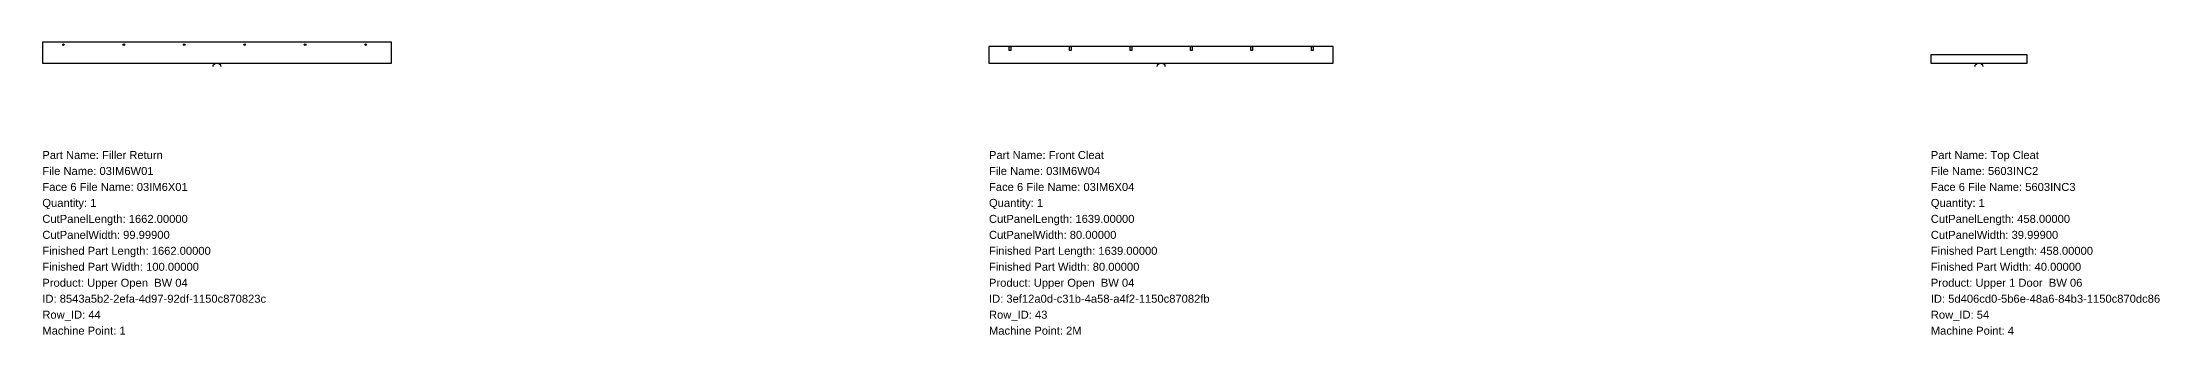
# Model space of a CAD drawing. Header units: inches. Extents: x 0 to 159254, y -1296 to 458.
# Drawn here: x 0 to 10080, y -1296 to 100 of the extents above; entities that cross this region are included whole.
import ezdxf

# ---------------------------------------------------------------- set-up
doc = ezdxf.new("R2010")
doc.units = ezdxf.units.IN
doc.header["$MEASUREMENT"] = 0
for name, color, linetype in [('BORDER_Z23P0RT1001', 7, 'Continuous'), ('HBORE_Z11P5', 4, 'Continuous'), ('NESTTEXT', 1, 'Continuous'), ('VBORE_Z12P0', 3, 'Continuous')]:
    doc.layers.add(name, color=color, linetype=linetype)
doc.styles.get("Standard").update_dxf_attribs({"font": 'arial.ttf'})

msp = doc.modelspace()

# ---------------------------------------------------------------- linework, layer by layer
at = {"layer": 'BORDER_Z23P0RT1001', "color": 2}
for points in [[(812.825, -15, -0.4142135624), (827.825, 0), (1662, 0), (1662, 99.999), (0, 99.999), (0, 0), (834.175, 0, -0.4142135624), (849.175, -15)], [(5308.125, -15, -0.4142135624), (5323.125, 0), (6145.8, 0), (6145.8, 80), (4506.8, 80), (4506.8, 0), (5329.475, 0, -0.4142135624), (5344.475, -15)], [(9201.425, -15, -0.4142135624), (9216.425, 0), (9448.6, 0), (9448.6, 39.999), (8990.6, 39.999), (8990.6, 0), (9222.775, 0, -0.4142135624), (9237.775, -15)]]:
    msp.add_lwpolyline(points, format="xyb", dxfattribs=at)
at = {"layer": 'HBORE_Z11P5', "color": 4}
for points in [[(4610.8, 80), (4610.8, 60), (4602.8, 60), (4602.8, 80), (4610.8, 80)], [(4898.6, 80), (4898.6, 60), (4890.6, 60), (4890.6, 80), (4898.6, 80)], [(5186.4, 80), (5186.4, 60), (5178.4, 60), (5178.4, 80), (5186.4, 80)], [(5474.2, 80), (5474.2, 60), (5466.2, 60), (5466.2, 80), (5474.2, 80)], [(5762, 80), (5762, 60), (5754, 60), (5754, 80), (5762, 80)], [(6049.8, 80), (6049.8, 60), (6041.8, 60), (6041.8, 80), (6049.8, 80)]]:
    msp.add_lwpolyline(points, close=True, dxfattribs=at)
at = {"layer": 'VBORE_Z12P0', "color": 3}
for centre in [(100, 88.499), (387.8, 88.499), (675.6, 88.499), (963.4, 88.499), (1251.2, 88.499), (1539, 88.499)]:
    msp.add_circle(centre, 4, dxfattribs=at)

# ---------------------------------------------------------------- texts
at = {"layer": 'NESTTEXT', "color": 1}
for s, p in [('Part Name: Filler Return', (0, -457.2)), ('File Name: 03IM6W01', (0, -533.4)), ('Part Name: Front Cleat', (4506.8, -457.2)), ('File Name: 03IM6W04', (4506.8, -533.4)), ('Part Name: Top Cleat', (8990.6, -457.2)), ('File Name: 5603INC2', (8990.6, -533.4)), ('Face 6 File Name: 03IM6X01', (0, -609.6)), ('Face 6 File Name: 03IM6X04', (4506.8, -609.6)), ('Face 6 File Name: 5603INC3', (8990.6, -609.6)), ('Quantity: 1', (0, -685.8)), ('Quantity: 1', (4506.8, -685.8)), ('Quantity: 1', (8990.6, -685.8)), ('CutPanelLength: 1662.00000', (0, -762)), ('CutPanelWidth: 99.99900', (0, -838.2)), ('CutPanelLength: 1639.00000', (4506.8, -762)), ('CutPanelWidth: 80.00000', (4506.8, -838.2)), ('CutPanelLength: 458.00000', (8990.6, -762)), ('CutPanelWidth: 39.99900', (8990.6, -838.2)), ('Finished Part Length: 1662.00000', (0, -914.4)), ('Finished Part Length: 1639.00000', (4506.8, -914.4)), ('Finished Part Length: 458.00000', (8990.6, -914.4)), ('Finished Part Width: 100.00000', (0, -990.6)), ('Finished Part Width: 80.00000', (4506.8, -990.6)), ('Finished Part Width: 40.00000', (8990.6, -990.6)), ('Product: Upper Open  BW 04', (0, -1066.8)), ('ID: 8543a5b2-2efa-4d97-92df-1150c870823c', (0, -1143)), ('Product: Upper Open  BW 04', (4506.8, -1066.8)), ('ID: 3ef12a0d-c31b-4a58-a4f2-1150c87082fb', (4506.8, -1143)), ('Product: Upper 1 Door  BW 06', (8990.6, -1066.8)), ('ID: 5d406cd0-5b6e-48a6-84b3-1150c870dc86', (8990.6, -1143)), ('Row_ID: 44', (0, -1219.2)), ('Row_ID: 43', (4506.8, -1219.2)), ('Row_ID: 54', (8990.6, -1219.2)), ('Machine Point: 1', (0, -1295.4)), ('Machine Point: 2M', (4506.8, -1295.4)), ('Machine Point: 4', (8990.6, -1295.4))]:
    msp.add_text(s, height=38.1, dxfattribs=at).set_placement(p)

doc.saveas('drawing.dxf')
